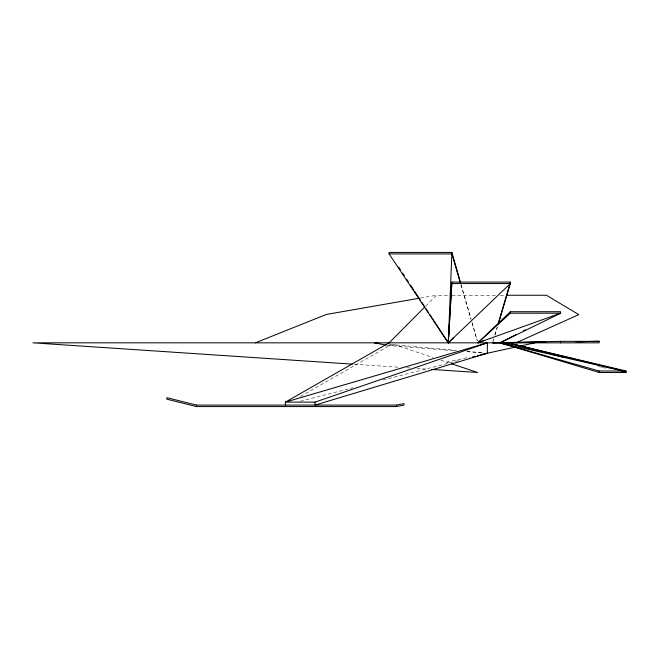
<?xml version="1.0" encoding="UTF-8"?>
<svg xmlns="http://www.w3.org/2000/svg" width="659" height="659" viewBox="0 0 659 659"><rect width="100%" height="100%" fill="white"/><g stroke="black" fill="none" stroke-linecap="round" stroke-linejoin="round"><path stroke-width="0.49" stroke-dasharray="3.29 2.47" d="M493.805 338.915L492.94 341.856L493.822 338.948M494.942 334.994L497.232 327.161M494.983 335.06L497.306 327.292M425.698 306.064L436.464 295.248L450.855 295.248M300.463 396.471L389.115 345.802L394.972 344.805L455.871 350.357M300.315 401.257L353.043 387.714M382.887 380.054L458.491 360.63M446.621 362.104L469.702 357.071M420.285 298.066L436.464 295.248M451.885 295.248L496.087 295.248M500.206 295.248L505.346 295.248M354.361 364.262L399.535 367.277M406.727 367.755L410.837 368.035M416.999 368.439L428.292 369.197M387.105 345.398L456.646 350.901M466.877 351.675L482.223 352.837M389.996 344.344L394.972 344.805M467.042 351.371L482.264 352.763M598.512 366.503L601.494 367.22M602.491 367.458L608.455 368.892M393.983 344.476L432.971 357.532M440.772 360.143L449.52 363.076M460.83 284.54L470.938 319.129M472.091 323.075L477.289 340.86L471.366 320.233M461.201 284.861L471.086 319.253M389.115 342.837L389.115 345.802"/><path stroke-width="0.99" d="M448.647 333.594L448.285 342.837L510.371 283.551L510.371 282.077L451.885 282.077L448.285 342.837L453.392 337.836M451.802 254.489L451.885 252.43L389.115 252.43L389.115 253.913L448.285 342.837L451.885 282.077M498.657 322.259L509.234 285.99M509.802 284.029L510.371 282.077M498.179 324.376L510.371 283.551L451.885 283.551M424.981 306.781L389.115 342.837L285.396 402.122L285.396 405.087M510.371 311.715L477.866 342.837L560.603 313.198L560.603 311.715L510.371 311.715L510.371 313.198L477.866 342.837L484.604 340.308M516.318 334.475L500.057 342.837L599.146 372.483L626.05 372.483L626.05 371.001L507.455 342.837L528.254 348.158M523.551 330.76L525.355 329.829M516.038 342.837L578.783 314.631L546.468 295.248L506.367 295.248M255.387 342.837L326.287 314.467L419.281 298.239M315.035 402.122L487.347 342.837L487.347 353.224L315.035 405.087L315.035 402.122L285.396 402.122L487.347 342.837M472.421 357.054L475.403 356.288M477.396 355.778L487.347 353.224M481.754 354.443L516.112 346.947M519.086 346.304L534.951 342.837M396.553 405.087L403.959 403.605L403.959 405.087L396.553 406.57L196.464 406.57L166.826 399.156L166.826 397.674L196.464 405.087L396.553 405.087L396.553 406.57M352.301 364.13L32.95 342.837L599.146 342.837L599.146 341.354L560.603 341.354L492.66 342.837L544.878 342.112M503.756 342.837L545.809 342.186M577.605 341.692L599.146 341.354L575.595 341.683M389.115 253.913L451.885 253.913L460.254 282.571M510.371 313.198L560.603 313.198L500.057 342.837L599.146 371.001L626.05 371.001M431.373 369.402L477.577 372.483L451.456 363.727M375.078 342.968L379.057 343.331M374.46 342.837L386.108 345.192M621.388 372.005L623.373 372.483L623.373 371.001L500.057 342.837L510.997 345.473M623.373 371.001L507.455 342.837L539.342 350.81M544.326 352.054L547.316 352.804M624.057 371.981L626.05 372.483M533.213 349.427L536.187 350.184M552.036 354.237L563.923 357.277M621.396 371.973L623.373 372.483M398.695 267.068L400.384 269.655M402.633 273.098L404.329 275.676M406.578 279.119L408.275 281.706M410.524 285.149L413.341 289.458M414.47 291.179L420.673 300.652M421.793 302.374L424.61 306.674M425.739 308.396L428.556 312.704M429.684 314.425L448.285 342.837L451.885 252.43L460.353 281.912M599.146 371.001L599.146 372.483M560.603 341.354L560.603 342.837M196.464 405.087L196.464 406.57"/></g></svg>
